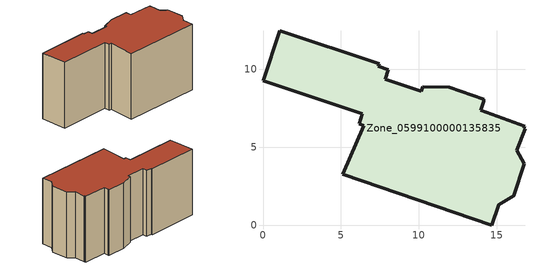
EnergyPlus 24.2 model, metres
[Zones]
Zone_0599100000135835
 floor ground (C_G): 16.75,6.21 16.82,6.18 16.3,4.81 16.79,3.94 16.1,1.89 15.15,1.31 14.7,0 5.13,3.26 6.48,6.39 6.17,6.5 6.38,7.15 0,9.26 1.08,12.47 7.46,10.35 7.41,10.2 8.05,9.98 7.86,9.38 10.15,8.6 10.24,8.87 11.95,8.84 14.17,8.09 14.17,7.94 13.98,7.38 16.8,6.36 z0
 wall outside (C_F): 16.1,1.89 16.79,3.94 16.3,4.81 16.82,6.18 16.75,6.21 16.8,6.36 13.98,7.38 14.17,7.94 14.17,8.09 11.95,8.84 10.24,8.87 10.15,8.6 7.86,9.38 8.05,9.98 7.41,10.2 7.46,10.35 1.08,12.47 0,9.26 6.38,7.15 6.17,6.5 6.48,6.39 5.13,3.26 14.7,0 15.15,1.31 16.1,1.89 z0:8.39
 roof outside (C_R): 16.82,6.18 16.75,6.21 16.8,6.36 13.98,7.38 14.17,7.94 14.17,8.09 11.95,8.84 10.24,8.87 10.15,8.6 7.86,9.38 8.05,9.98 7.41,10.2 7.46,10.35 1.08,12.47 0,9.26 6.38,7.15 6.17,6.5 6.48,6.39 5.13,3.26 14.7,0 15.15,1.31 16.1,1.89 16.79,3.94 16.3,4.81 z8.39
[BUILDING]
Pand.0599100000135835: North Axis=0; Terrain=City; Loads Convergence Tolerance Value=0.04; Temperature Convergence Tolerance Value=0.4; Solar Distribution=FullExterior; Maximum Number of Warmup Days=25; Minimum Number of Warmup Days=1
[Site:Location]
Rotterdam.The.Hague.AP_ZH_NLD Design_Conditions: Latitude=51.96; Longitude=4.45; Time Zone=1; Elevation=-4.5
[SITE:GROUNDTEMPERATURE:BUILDINGSURFACE]
18, 18, 18, 18, 18, 18, 18, 18, 18, 18, 18, 18
[MATERIAL] Thermal Absorptance=0.9; Solar Absorptance=0.7; Visible Absorptance=0.7
Name | Roughness | Thickness | Conductivity | Density | Specific Heat
G.D.1965 | MediumSmooth | 0.15 | 1 | 540 | 1210
F.D.1965 | Rough | 0.3 | 0.857143 | 1920 | 840
R.D.1965 | MediumRough | 0.2 | 0.08 | 1500 | 1000
[CONSTRUCTION]
C_G: G.D.1965
C_F: F.D.1965
C_R: R.D.1965
[ZONE]
Zone_0599100000135835: Type=1; Multiplier=1; Ceiling Height=Autocalculate; Volume=Autocalculate; Floor Area=autocalculate; Part of Total Floor Area=Yes
[ZONEINFILTRATION:DESIGNFLOWRATE]
Infil_Zone_0599100000135835: Zone or ZoneList or Space or SpaceList=Zone_0599100000135835; Schedule=AlwaysOn; Design Flow Rate Calculation Method=Flow/Area; Flow Rate per Floor Area=0.0042; Constant Term Coefficient=1; Temperature Term Coefficient=0; Velocity Term Coefficient=0; Velocity Squared Term Coefficient=0
[HVACTEMPLATE:ZONE:IDEALLOADSAIRSYSTEM]
Zone_0599100000135835: Maximum Heating Supply Air Temperature=50; Minimum Cooling Supply Air Temperature=13; Maximum Heating Supply Air Humidity Ratio=0.0156; Minimum Cooling Supply Air Humidity Ratio=0.0077; Heating Limit=NoLimit; Cooling Limit=NoLimit; Dehumidification Control Type=ConstantSensibleHeatRatio; Cooling Sensible Heat Ratio=0.7; Dehumidification Setpoint=60; Humidification Control Type=None; Humidification Setpoint=30; Outdoor Air Method=None; Outdoor Air Flow Rate per Person=0.00944; Outdoor Air Flow Rate per Zone Floor Area=0; Outdoor Air Flow Rate per Zone=0; Demand Controlled Ventilation Type=None; Outdoor Air Economizer Type=NoEconomizer; Heat Recovery Type=None; Sensible Heat Recovery Effectiveness=0.7; Latent Heat Recovery Effectiveness=0.65
[ZONECONTROL:THERMOSTAT]
ThermostatControl_Zone_0599100000135835: Zone or ZoneList=Zone_0599100000135835; Control Type Schedule=DualSetpointControlType; Control 1=Thermostat_Zone_0599100000135835; Temperature Difference Between Cutout And Setpoint=0
[THERMOSTATSETPOINT:DUALSETPOINT]
Thermostat_Zone_0599100000135835: Heating Setpoint Temperature Schedule=HeatingSetpoint_Zone_0599100000135835; Cooling Setpoint Temperature Schedule=CoolingSetpoint_Zone_0599100000135835
[SCHEDULE:COMPACT]
HeatingSetpoint_Zone_0599100000135835: Through: 12/31, For: AllDays, Until: 24:00, 21
CoolingSetpoint_Zone_0599100000135835: Through: 12/31, For: AllDays, Until: 24:00, 24
DualSetpointControlType: Through: 12/31, For: AllDays, Until: 24:00, 4
AlwaysOn: Through: 12/31, For: AllDays, Until: 24:00, 1
